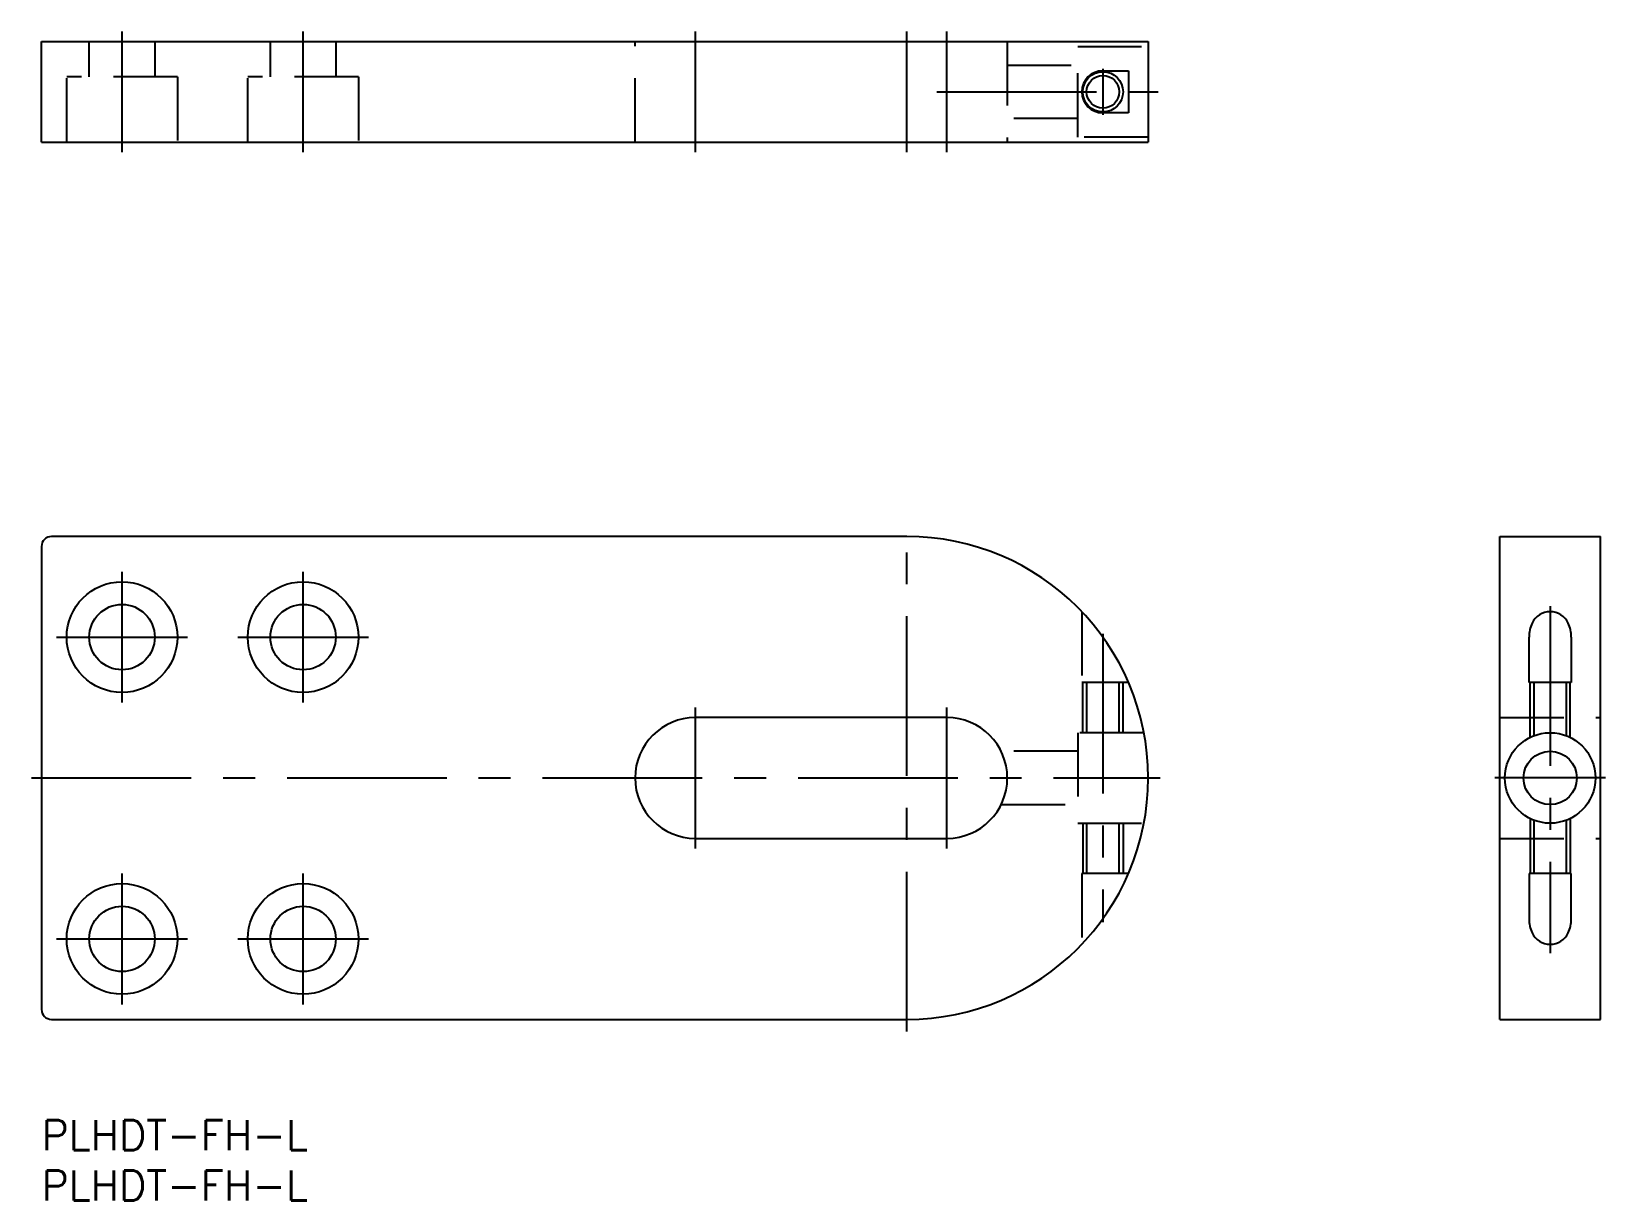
# Model space of a CAD drawing. Extents: x -1 to 155, y -8 to 108.
import ezdxf

# ---------------------------------------------------------------- set-up
doc = ezdxf.new("R2010")
doc.units = 0
doc.header["$LTSCALE"] = 0.5
doc.linetypes.add('CENTER', pattern=[50.8, 31.75, -6.35, 6.35, -6.35])
doc.linetypes.add('DASHED', pattern=[19.05, 12.7, -6.35])
for name, color, linetype in [('MSM_CENTER', 1, 'CENTER'), ('MSM_CONTINUOUS', 7, 'CONTINUOUS'), ('MSM_DASHED', 4, 'DASHED'), ('MSM_NARROW', 5, 'CONTINUOUS'), ('MSM_PART_NUMBER', 7, 'CONTINUOUS')]:
    doc.layers.add(name, color=color, linetype=linetype)
doc.styles.get("Standard").update_dxf_attribs({"font": 'txt.shx', "height": 3, "bigfont": 'bigfont.shx'})

# ---------------------------------------------------------------- blocks, each defined once
blk = doc.blocks.new('*U2')
at = {"layer": 'MSM_PART_NUMBER'}
blk.add_text('PLHDT-FH-L', height=3, dxfattribs=at).set_placement((0, -3))
blk = doc.blocks.new('*U3')
at = {"layer": 'MSM_PART_NUMBER'}
blk.add_text('PLHDT-FH-L', height=3, dxfattribs=at).set_placement((0, -8))

msp = doc.modelspace()

# ---------------------------------------------------------------- linework, layer by layer
at = {"layer": 'MSM_CENTER'}
for p, q in [((8, 96.2), (8, 108.2)), ((26, 96.2), (26, 108.2)), ((65, 96.2), (65, 108.2)), ((86, 96.2), (86, 108.2)), ((90, 96.2), (90, 108.2)), ((105.5, 104.5), (105.5, 99.9)), ((89, 102.2), (111, 102.2)), ((86, 8.8), (86, 59.2)), ((8, 41.5), (8, 54.5)), ((26, 41.5), (26, 54.5)), ((149.96, 51.07), (149.96, 16.58)), ((1.5, 48), (14.5, 48)), ((19.5, 48), (32.5, 48)), ((105.5, 48.33), (105.5, 19.67)), ((65, 27), (65, 41)), ((90, 27), (90, 41)), ((-1, 34), (111.2, 34)), ((155.46, 34), (144.46, 34)), ((8, 11.5), (8, 24.5)), ((26, 11.5), (26, 24.5)), ((1.5, 18), (14.5, 18)), ((19.5, 18), (32.5, 18))]:
    msp.add_line(p, q, dxfattribs=at)
at = {"layer": 'MSM_CONTINUOUS'}
for p, q in [((0, 97.2), (0, 107.2)), ((0, 107.2), (110, 107.2)), ((110, 107.2), (110, 97.2)), ((105.5, 104.3), (108.04, 104.3)), ((108.04, 104.3), (108.04, 100.1)), ((108.04, 100.1), (105.5, 100.1)), ((0, 97.2), (110, 97.2)), ((86, 58), (1, 58)), ((144.96, 58), (154.96, 58)), ((144.96, 10), (144.96, 58)), ((154.96, 10), (154.96, 58)), ((0, 57), (0, 11)), ((147.86, 43.5), (147.86, 47.99)), ((152.06, 47.99), (152.06, 43.5)), ((152.06, 43.5), (147.86, 43.5)), ((90, 40), (65, 40)), ((65, 28), (90, 28)), ((147.86, 24.5), (147.86, 20.01)), ((152.06, 24.5), (147.86, 24.5)), ((152.06, 20.01), (152.06, 24.5)), ((1, 10), (86, 10)), ((144.96, 10), (154.96, 10))]:
    msp.add_line(p, q, dxfattribs=at)
for centre, radius in [((105.5, 102.2), 1.62), ((8, 48), 5.5), ((26, 48), 5.5), ((8, 48), 3.25), ((26, 48), 3.25), ((149.96, 34), 4.5), ((149.96, 34), 2.65), ((8, 18), 5.5), ((26, 18), 5.5), ((8, 18), 3.25), ((26, 18), 3.25)]:
    msp.add_circle(centre, radius, dxfattribs=at)
for centre, radius, start, end in [((105.5, 102.2), 2.1, 90, 270), ((1, 57), 1, 90, 180), ((86, 34), 24, 270, 90), ((149.96, 48.54), 1.99, 89.9331, 154.5812), ((149.96, 48.54), 1.99, 25.4188, 90.0669), ((150.96, 48.06), 3.1, 154.3792, 181.1889), ((148.96, 48.06), 3.1, 358.8111, 25.6208), ((65, 34), 6, 90, 270), ((90, 34), 6, 270, 90), ((150.96, 19.94), 3.1, 178.8111, 205.6208), ((148.96, 19.94), 3.1, 334.3792, 1.1889), ((149.96, 19.46), 1.99, 205.4188, 270.0669), ((149.96, 19.46), 1.99, 269.9331, 334.5812), ((1, 11), 1, 180, 270)]:
    msp.add_arc(centre, radius, start, end, dxfattribs=at)
at = {"layer": 'MSM_DASHED'}
for p, q in [((4.75, 103.7), (4.75, 107.2)), ((11.25, 107.2), (11.25, 103.7)), ((22.75, 103.7), (22.75, 107.2)), ((29.25, 107.2), (29.25, 103.7)), ((59, 97.2), (59, 107.2)), ((90, 97.2), (90, 107.2)), ((96, 107.2), (96, 97.2)), ((103, 106.7), (110, 106.7)), ((103, 97.7), (103, 106.7)), ((96, 104.85), (103, 104.85)), ((2.5, 97.2), (2.5, 103.7)), ((13.5, 103.7), (2.5, 103.7)), ((13.5, 103.7), (13.5, 97.2)), ((20.5, 97.2), (20.5, 103.7)), ((31.5, 103.7), (20.5, 103.7)), ((31.5, 103.7), (31.5, 97.2)), ((103, 99.55), (96, 99.55)), ((110, 97.7), (103, 97.7)), ((103.4, 50.53), (103.4, 43.5)), ((108.04, 43.5), (103.4, 43.5)), ((103.5, 38.5), (103.5, 43.5)), ((103.88, 43.5), (103.88, 38.5)), ((107.12, 38.5), (107.12, 43.5)), ((107.5, 38.5), (107.5, 43.5)), ((147.96, 38.03), (147.96, 43.5)), ((148.34, 43.5), (148.34, 38.2)), ((151.58, 38.2), (151.58, 43.5)), ((151.96, 38.03), (151.96, 43.5)), ((144.96, 40), (154.96, 40)), ((103, 38.5), (103, 29.5)), ((109.57, 38.5), (103, 38.5)), ((103, 36.65), (95.38, 36.65)), ((95.39, 31.35), (103, 31.35)), ((147.96, 29.97), (147.96, 24.5)), ((148.34, 29.81), (148.34, 24.5)), ((151.58, 24.5), (151.58, 29.81)), ((151.96, 29.97), (151.96, 24.5)), ((103, 29.5), (109.58, 29.5)), ((103.5, 29.5), (103.5, 24.5)), ((103.88, 29.5), (103.88, 24.5)), ((107.12, 24.5), (107.12, 29.5)), ((107.5, 29.5), (107.5, 24.5)), ((144.96, 28), (154.96, 28)), ((108.04, 24.5), (103.4, 24.5)), ((103.4, 24.5), (103.4, 17.47))]:
    msp.add_line(p, q, dxfattribs=at)
at = {"layer": 'MSM_NARROW'}
msp.add_circle((105.5, 102.2), 2, dxfattribs=at)

# ---------------------------------------------------------------- block references
at = {"layer": 'MSM_CONTINUOUS'}
for name in ['*U2', '*U3']:
    msp.add_blockref(name, (0, 0), dxfattribs=at)

doc.saveas('drawing.dxf')
